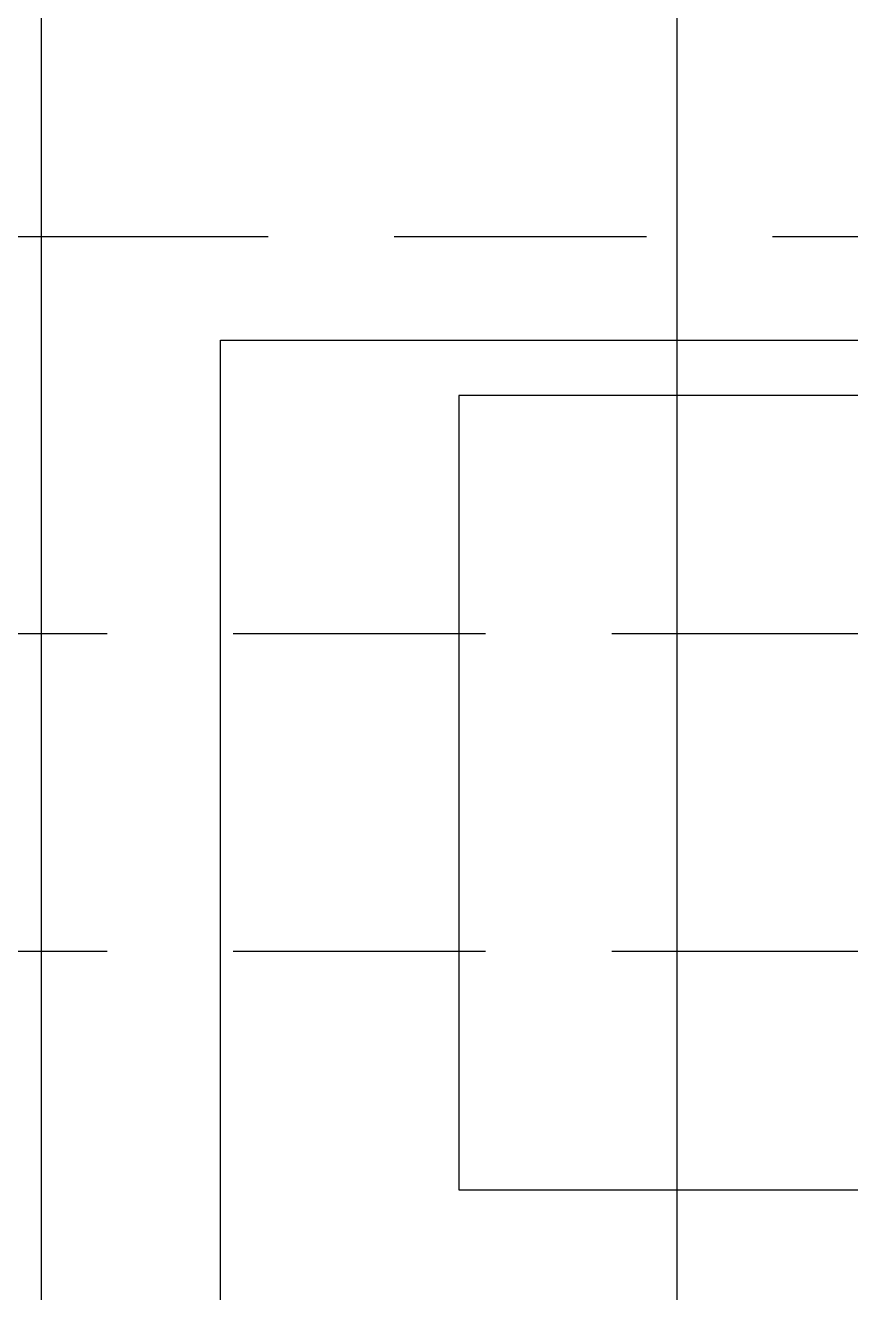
# Model space of a CAD drawing. Header units: millimetres. Extents: x 24815 to 37444, y -10619 to 6020.
# Drawn here: x 34892.51 to 34913.28, y 369.43 to 401.34 of the extents above; entities that cross this region are included whole.
import ezdxf

# ---------------------------------------------------------------- set-up
doc = ezdxf.new("R2010")
doc.units = ezdxf.units.MM
doc.linetypes.add('HIDDENX2', pattern=[19.05, 12.7, -6.35])

# ---------------------------------------------------------------- blocks, each defined once
blk = doc.blocks.new('A$C1A2F53D2')
at = {"color": 4}
blk.add_line((67, -15), (-11, -15), dxfattribs=at)
at = {"color": 4, "linetype": 'ByBlock'}
blk.add_line((78, -31), (-22, -31), dxfattribs=at)
blk = doc.blocks.new('A$C3CC6408C')
at = {"color": 2}
for p, q in [((-241.974, 0), (0, 0)), ((-241.974, -218.895), (-241.974, 0))]:
    blk.add_line(p, q, dxfattribs=at)
blk = doc.blocks.new('A$C5A2C6DAD')
at = {"linetype": 'HIDDENX2', "ltscale": 0.5}
for p, q in [((-12, -32.5), (-200, -32.5)), ((3, -42.5), (-183, -42.5)), ((3, -50.5), (-183, -50.5))]:
    blk.add_line(p, q, dxfattribs=at)
blk = doc.blocks.new('A$C43293707')
at = {"color": 1}
blk.add_lwpolyline([(-20.5, -10), (209.5, -10), (209.5, 10), (-20.5, 10)], close=True, dxfattribs=at)
blk = doc.blocks.new('A$C2A0E6E33')
for name, p in [('A$C5A2C6DAD', (197, 0)), ('A$C3CC6408C', (311.474, -35.1)), ('A$C43293707', (96, -46.5))]:
    blk.add_blockref(name, p)
at = {"rotation": 270}
blk.add_blockref('A$C1A2F53D2', (96, -18.5), dxfattribs=at)
blk = doc.blocks.new('A$C5DC13BC3')
blk.add_blockref('A$C2A0E6E33', (-347, -418.5))

msp = doc.modelspace()

# ---------------------------------------------------------------- block references
msp.add_blockref('A$C5DC13BC3', (35174.91675, 847.01411))

doc.saveas('drawing.dxf')
